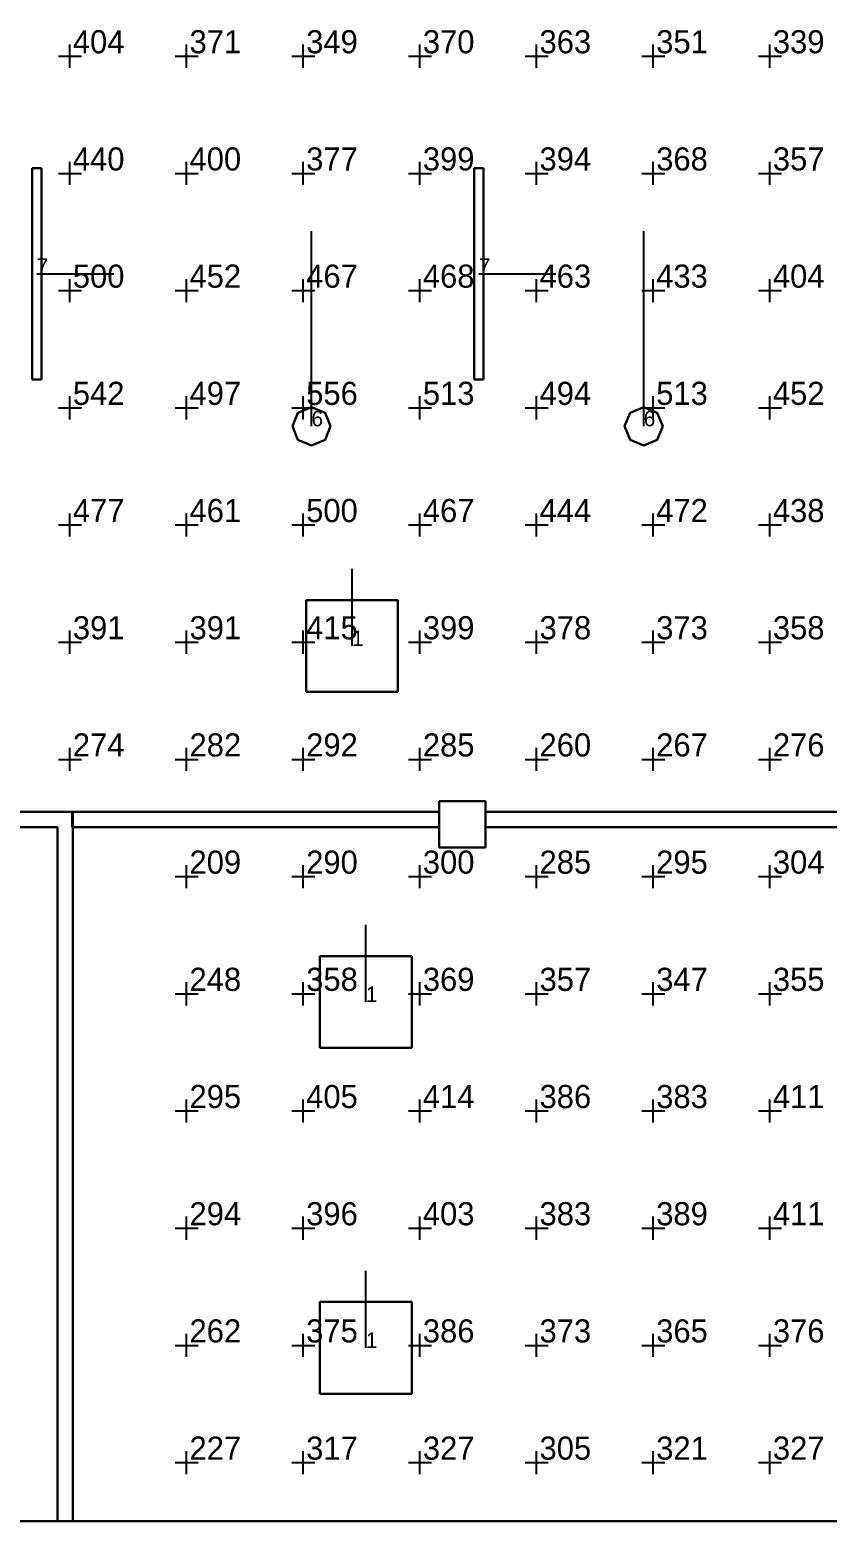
# Model space of a CAD drawing. Extents: x 0 to 48.5, y 0 to 23.7.
# Drawn here: x 9.2 to 14.37, y 0 to 9.67 of the extents above; entities that cross this region are included whole.
import ezdxf

# ---------------------------------------------------------------- set-up
doc = ezdxf.new("R2010")
doc.units = 0
doc.header["$MEASUREMENT"] = 0
for name, color, linetype in [('DLXFURN', 5, 'Continuous'), ('DLXLUM', 2, 'Continuous'), ('DLXLUMEX', 2, 'Continuous'), ('DLXSCENE', 7, 'Continuous'), ('DLXVAL', 3, 'Continuous')]:
    doc.layers.add(name, color=color, linetype=linetype)

# ---------------------------------------------------------------- blocks, each defined once
blk = doc.blocks.new('*U221')
at = {"color": 1}
blk.add_line((0, 0), (0, 0.5), dxfattribs=at)
for p, q in [((0.2975, 0.2975), (-0.2975, 0.2975)), ((-0.2975, 0.2975), (-0.2975, -0.2975)), ((-0.2975, 0.2975), (-0.2975, -0.2975)), ((-0.2975, -0.2975), (-0.2975, 0.2975)), ((-0.2975, 0.2975), (-0.2975, 0.2975)), ((0.2975, 0.2975), (-0.2975, 0.2975)), ((-0.2975, 0.2975), (-0.2975, 0.2975)), ((-0.2975, 0.2975), (0.2975, 0.2975)), ((-0.2975, -0.2975), (-0.2975, 0.2975)), ((-0.2975, 0.2975), (0.2975, 0.2975)), ((0.2975, -0.2975), (0.2975, 0.2975)), ((0.2975, 0.2975), (0.2975, 0.2975)), ((0.2975, -0.2975), (0.2975, 0.2975)), ((0.2975, 0.2975), (0.2975, 0.2975)), ((0.2975, 0.2975), (0.2975, -0.2975)), ((0.2975, 0.2975), (0.2975, -0.2975)), ((-0.2975, -0.2975), (0.2975, -0.2975)), ((-0.2975, -0.2975), (0.2975, -0.2975)), ((0.2975, -0.2975), (-0.2975, -0.2975)), ((-0.2975, -0.2975), (-0.2975, -0.2975)), ((-0.2975, -0.2975), (-0.2975, -0.2975)), ((0.2975, -0.2975), (-0.2975, -0.2975)), ((0.2975, -0.2975), (0.2975, -0.2975)), ((0.2975, -0.2975), (0.2975, -0.2975))]:
    blk.add_line(p, q)
at = {"layer": 'DLXLUMEX', "color": 7}
blk.add_text('1', height=0.1, dxfattribs=at).set_placement((0, 0))
blk = doc.blocks.new('*U222')
at = {"color": 1}
blk.add_line((0, 0), (0, 0.5), dxfattribs=at)
for p, q in [((0.2975, 0.2975), (-0.2975, 0.2975)), ((-0.2975, 0.2975), (-0.2975, -0.2975)), ((-0.2975, 0.2975), (-0.2975, -0.2975)), ((-0.2975, -0.2975), (-0.2975, 0.2975)), ((-0.2975, 0.2975), (-0.2975, 0.2975)), ((0.2975, 0.2975), (-0.2975, 0.2975)), ((-0.2975, 0.2975), (-0.2975, 0.2975)), ((-0.2975, 0.2975), (0.2975, 0.2975)), ((-0.2975, -0.2975), (-0.2975, 0.2975)), ((-0.2975, 0.2975), (0.2975, 0.2975)), ((0.2975, -0.2975), (0.2975, 0.2975)), ((0.2975, 0.2975), (0.2975, 0.2975)), ((0.2975, -0.2975), (0.2975, 0.2975)), ((0.2975, 0.2975), (0.2975, 0.2975)), ((0.2975, 0.2975), (0.2975, -0.2975)), ((0.2975, 0.2975), (0.2975, -0.2975)), ((-0.2975, -0.2975), (0.2975, -0.2975)), ((-0.2975, -0.2975), (0.2975, -0.2975)), ((0.2975, -0.2975), (-0.2975, -0.2975)), ((-0.2975, -0.2975), (-0.2975, -0.2975)), ((-0.2975, -0.2975), (-0.2975, -0.2975)), ((0.2975, -0.2975), (-0.2975, -0.2975)), ((0.2975, -0.2975), (0.2975, -0.2975)), ((0.2975, -0.2975), (0.2975, -0.2975))]:
    blk.add_line(p, q)
at = {"layer": 'DLXLUMEX', "color": 7}
blk.add_text('1', height=0.1, dxfattribs=at).set_placement((0, 0))
blk = doc.blocks.new('*U36')
for p, q in [((0.03, 0.6855), (-0.03, 0.6855)), ((-0.03, 0.6855), (-0.03, -0.6855)), ((-0.03, 0.6855), (-0.03, -0.6855)), ((-0.03, -0.6855), (-0.03, 0.6855)), ((-0.03, 0.6855), (-0.03, 0.6855)), ((0.03, 0.6855), (-0.03, 0.6855)), ((-0.03, 0.6855), (-0.03, 0.6855)), ((-0.03, 0.6855), (0.03, 0.6855)), ((-0.03, -0.6855), (-0.03, 0.6855)), ((-0.03, 0.6855), (0.03, 0.6855)), ((0.03, -0.6855), (0.03, 0.6855)), ((0.03, 0.6855), (0.03, 0.6855)), ((0.03, -0.6855), (0.03, 0.6855)), ((0.03, 0.6855), (0.03, 0.6855)), ((0.03, 0.6855), (0.03, -0.6855)), ((0.03, 0.6855), (0.03, -0.6855)), ((-0.03, -0.6855), (0.03, -0.6855)), ((-0.03, -0.6855), (-0.03, -0.6855)), ((-0.03, -0.6855), (0.03, -0.6855)), ((0.03, -0.6855), (-0.03, -0.6855)), ((-0.03, -0.6855), (-0.03, -0.6855)), ((0.03, -0.6855), (-0.03, -0.6855)), ((0.03, -0.6855), (0.03, -0.6855)), ((0.03, -0.6855), (0.03, -0.6855))]:
    blk.add_line(p, q)
at = {"color": 1}
blk.add_line((0, 0), (0.5, 0), dxfattribs=at)
at = {"layer": 'DLXLUMEX', "color": 7}
blk.add_text('7', height=0.1, dxfattribs=at).set_placement((0, 0))
blk = doc.blocks.new('*U38')
for p, q in [((0.03, 0.6855), (-0.03, 0.6855)), ((-0.03, 0.6855), (-0.03, -0.6855)), ((-0.03, 0.6855), (-0.03, -0.6855)), ((-0.03, -0.6855), (-0.03, 0.6855)), ((-0.03, 0.6855), (-0.03, 0.6855)), ((0.03, 0.6855), (-0.03, 0.6855)), ((-0.03, 0.6855), (-0.03, 0.6855)), ((-0.03, 0.6855), (0.03, 0.6855)), ((-0.03, -0.6855), (-0.03, 0.6855)), ((-0.03, 0.6855), (0.03, 0.6855)), ((0.03, -0.6855), (0.03, 0.6855)), ((0.03, 0.6855), (0.03, 0.6855)), ((0.03, -0.6855), (0.03, 0.6855)), ((0.03, 0.6855), (0.03, 0.6855)), ((0.03, 0.6855), (0.03, -0.6855)), ((0.03, 0.6855), (0.03, -0.6855)), ((-0.03, -0.6855), (0.03, -0.6855)), ((-0.03, -0.6855), (-0.03, -0.6855)), ((-0.03, -0.6855), (0.03, -0.6855)), ((0.03, -0.6855), (-0.03, -0.6855)), ((-0.03, -0.6855), (-0.03, -0.6855)), ((0.03, -0.6855), (-0.03, -0.6855)), ((0.03, -0.6855), (0.03, -0.6855)), ((0.03, -0.6855), (0.03, -0.6855))]:
    blk.add_line(p, q)
at = {"color": 1}
blk.add_line((0, 0), (0.5, 0), dxfattribs=at)
at = {"layer": 'DLXLUMEX', "color": 7}
blk.add_text('7', height=0.1, dxfattribs=at).set_placement((0, 0))
blk = doc.blocks.new('*U61')
at = {"color": 1}
blk.add_line((0, 0), (0, 0.5), dxfattribs=at)
for p, q in [((0.2975, 0.2975), (-0.2975, 0.2975)), ((-0.2975, 0.2975), (-0.2975, -0.2975)), ((-0.2975, 0.2975), (-0.2975, -0.2975)), ((-0.2975, -0.2975), (-0.2975, 0.2975)), ((-0.2975, 0.2975), (-0.2975, 0.2975)), ((0.2975, 0.2975), (-0.2975, 0.2975)), ((-0.2975, 0.2975), (-0.2975, 0.2975)), ((-0.2975, 0.2975), (0.2975, 0.2975)), ((-0.2975, -0.2975), (-0.2975, 0.2975)), ((-0.2975, 0.2975), (0.2975, 0.2975)), ((0.2975, -0.2975), (0.2975, 0.2975)), ((0.2975, 0.2975), (0.2975, 0.2975)), ((0.2975, -0.2975), (0.2975, 0.2975)), ((0.2975, 0.2975), (0.2975, 0.2975)), ((0.2975, 0.2975), (0.2975, -0.2975)), ((0.2975, 0.2975), (0.2975, -0.2975)), ((-0.2975, -0.2975), (0.2975, -0.2975)), ((-0.2975, -0.2975), (0.2975, -0.2975)), ((0.2975, -0.2975), (-0.2975, -0.2975)), ((-0.2975, -0.2975), (-0.2975, -0.2975)), ((-0.2975, -0.2975), (-0.2975, -0.2975)), ((0.2975, -0.2975), (-0.2975, -0.2975)), ((0.2975, -0.2975), (0.2975, -0.2975)), ((0.2975, -0.2975), (0.2975, -0.2975))]:
    blk.add_line(p, q)
at = {"layer": 'DLXLUMEX', "color": 7}
blk.add_text('1', height=0.1, dxfattribs=at).set_placement((0, 0))
blk = doc.blocks.new('*U82')
at = {"color": 1}
blk.add_line((0, 0), (0, 1.265), dxfattribs=at)
for p, q in [((-0.0877, 0.0877), (0, 0.124)), ((0, 0.124), (-0.0877, 0.0877)), ((0, 0.124), (-0.0877, 0.0877)), ((-0.0877, 0.0877), (0, 0.124)), ((0, 0.124), (0.0877, 0.0877)), ((0.0877, 0.0877), (0, 0.124)), ((0.0877, 0.0877), (0, 0.124)), ((0, 0.124), (0, 0.124)), ((0, 0.124), (0.0877, 0.0877)), ((0, 0.124), (0, 0.124)), ((-0.124, 0), (-0.0877, 0.0877)), ((-0.0877, 0.0877), (-0.124, 0)), ((-0.0877, 0.0877), (-0.124, 0)), ((-0.124, 0), (-0.0877, 0.0877)), ((-0.0877, -0.0877), (-0.124, 0)), ((-0.124, 0), (-0.0877, -0.0877)), ((-0.124, 0), (-0.124, 0)), ((-0.124, 0), (-0.0877, -0.0877)), ((-0.0877, -0.0877), (-0.124, 0)), ((-0.124, 0), (-0.124, 0)), ((-0.0877, 0.0877), (-0.0877, 0.0877)), ((-0.0877, 0.0877), (-0.0877, 0.0877)), ((0.0877, 0.0877), (0.124, 0)), ((0.124, 0), (0.0877, 0.0877)), ((0.0877, 0.0877), (0.0877, 0.0877)), ((0.124, 0), (0.0877, 0.0877)), ((0.0877, 0.0877), (0.0877, 0.0877)), ((0.0877, 0.0877), (0.124, 0)), ((0.124, 0), (0.0877, -0.0877)), ((0.0877, -0.0877), (0.124, 0)), ((0.0877, -0.0877), (0.124, 0)), ((0.124, 0), (0.0877, -0.0877)), ((0.124, 0), (0.124, 0)), ((0.124, 0), (0.124, 0)), ((0, -0.124), (-0.0877, -0.0877)), ((-0.0877, -0.0877), (0, -0.124)), ((-0.0877, -0.0877), (-0.0877, -0.0877)), ((-0.0877, -0.0877), (0, -0.124)), ((0, -0.124), (-0.0877, -0.0877)), ((-0.0877, -0.0877), (-0.0877, -0.0877)), ((0.0877, -0.0877), (0, -0.124)), ((0, -0.124), (0.0877, -0.0877)), ((0, -0.124), (0.0877, -0.0877)), ((0.0877, -0.0877), (0, -0.124)), ((0.0877, -0.0877), (0.0877, -0.0877)), ((0.0877, -0.0877), (0.0877, -0.0877)), ((0, -0.124), (0, -0.124)), ((0, -0.124), (0, -0.124))]:
    blk.add_line(p, q)
at = {"layer": 'DLXLUMEX', "color": 7}
blk.add_text('6', height=0.1, dxfattribs=at).set_placement((0, 0))
blk = doc.blocks.new('*U83')
at = {"color": 1}
blk.add_line((0, 0), (0, 1.265), dxfattribs=at)
for p, q in [((-0.0877, 0.0877), (0, 0.124)), ((0, 0.124), (-0.0877, 0.0877)), ((0, 0.124), (-0.0877, 0.0877)), ((-0.0877, 0.0877), (0, 0.124)), ((0, 0.124), (0.0877, 0.0877)), ((0.0877, 0.0877), (0, 0.124)), ((0.0877, 0.0877), (0, 0.124)), ((0, 0.124), (0, 0.124)), ((0, 0.124), (0.0877, 0.0877)), ((0, 0.124), (0, 0.124)), ((-0.124, 0), (-0.0877, 0.0877)), ((-0.0877, 0.0877), (-0.124, 0)), ((-0.0877, 0.0877), (-0.124, 0)), ((-0.124, 0), (-0.0877, 0.0877)), ((-0.0877, -0.0877), (-0.124, 0)), ((-0.124, 0), (-0.0877, -0.0877)), ((-0.124, 0), (-0.124, 0)), ((-0.124, 0), (-0.0877, -0.0877)), ((-0.0877, -0.0877), (-0.124, 0)), ((-0.124, 0), (-0.124, 0)), ((-0.0877, 0.0877), (-0.0877, 0.0877)), ((-0.0877, 0.0877), (-0.0877, 0.0877)), ((0.0877, 0.0877), (0.124, 0)), ((0.124, 0), (0.0877, 0.0877)), ((0.0877, 0.0877), (0.0877, 0.0877)), ((0.124, 0), (0.0877, 0.0877)), ((0.0877, 0.0877), (0.0877, 0.0877)), ((0.0877, 0.0877), (0.124, 0)), ((0.124, 0), (0.0877, -0.0877)), ((0.0877, -0.0877), (0.124, 0)), ((0.0877, -0.0877), (0.124, 0)), ((0.124, 0), (0.0877, -0.0877)), ((0.124, 0), (0.124, 0)), ((0.124, 0), (0.124, 0)), ((0, -0.124), (-0.0877, -0.0877)), ((-0.0877, -0.0877), (0, -0.124)), ((-0.0877, -0.0877), (-0.0877, -0.0877)), ((-0.0877, -0.0877), (0, -0.124)), ((0, -0.124), (-0.0877, -0.0877)), ((-0.0877, -0.0877), (-0.0877, -0.0877)), ((0.0877, -0.0877), (0, -0.124)), ((0, -0.124), (0.0877, -0.0877)), ((0, -0.124), (0.0877, -0.0877)), ((0.0877, -0.0877), (0, -0.124)), ((0.0877, -0.0877), (0.0877, -0.0877)), ((0.0877, -0.0877), (0.0877, -0.0877)), ((0, -0.124), (0, -0.124)), ((0, -0.124), (0, -0.124))]:
    blk.add_line(p, q)
at = {"layer": 'DLXLUMEX', "color": 7}
blk.add_text('6', height=0.1, dxfattribs=at).set_placement((0, 0))
blk = doc.blocks.new('*U105')
for p, q in [((0.2, 4.6), (-9.2757, 4.6)), ((-9.2757, 4.6), (-9.2757, 4.6)), ((-9.2757, 4.6), (0.2, 4.6)), ((0.2, 4.6), (0.2, 4.6)), ((0.2, 0), (0.2, 4.6)), ((0.2, 4.6), (0.2, 4.6)), ((0.2, 4.6), (0.2, 0)), ((-9.2757, 4.5), (0.1005, 4.5)), ((0.1005, 4.5), (-9.2757, 4.5)), ((-9.2757, 4.5), (-9.2757, 4.5)), ((0.1, 0), (0.1005, 4.5)), ((0.1005, 4.5), (0.1, 0)), ((0.1005, 4.5), (0.1005, 4.5)), ((0.1005, 4.5), (0.1005, 4.5)), ((0.1, 0), (0.1, 0)), ((0.2, 0), (0.2, 0))]:
    blk.add_line(p, q)
blk = doc.blocks.new('*U109')
for p, q in [((0.0913, -0.1), (0.0913, -0.2)), ((0.0913, -0.2), (0.0913, -0.1)), ((0.0913, -0.1), (0.0913, -0.1)), ((2.4694, -0.1), (0.0913, -0.1)), ((0.0913, -0.1), (0.0913, -0.1)), ((0.0913, -0.1), (2.4694, -0.1)), ((2.4694, -0.1), (2.4694, -0.1)), ((2.7694, -0.1), (7.7015, -0.1)), ((7.7015, -0.1), (2.7694, -0.1)), ((2.7694, -0.1), (2.7694, -0.1)), ((7.7015, -0.2), (7.7015, -0.1)), ((7.7015, -0.1), (7.7015, -0.1)), ((7.7015, -0.1), (7.7015, -0.2)), ((7.7015, -0.1), (7.7015, -0.1)), ((0.0913, -0.2), (0.0913, -0.2)), ((2.4694, -0.2), (0.0913, -0.2)), ((0.0913, -0.2), (0.0913, -0.2)), ((0.0913, -0.2), (2.4694, -0.2)), ((2.4694, -0.2), (2.4694, -0.2)), ((2.7694, -0.2), (2.7694, -0.2)), ((2.7694, -0.2), (7.7015, -0.2)), ((7.7015, -0.2), (2.7694, -0.2)), ((7.7015, -0.2), (7.7015, -0.2)), ((7.7015, -0.2), (7.7015, -0.2))]:
    blk.add_line(p, q)
blk = doc.blocks.new('*U146')
for p, q in [((12.0667, 0), (0, 0)), ((0, 0), (12.0667, 0)), ((12.0667, 0), (12.0667, 0)), ((23.9533, 0), (12.0667, 0)), ((12.0667, 0), (12.0667, 0)), ((12.0667, 0), (23.9533, 0))]:
    blk.add_line(p, q)
blk = doc.blocks.new('*U147')
for p, q in [((12.15, 4.6691), (11.85, 4.6691)), ((11.85, 4.6691), (11.85, 4.3691)), ((12.15, 4.3691), (12.15, 4.6691)), ((11.85, 4.3691), (12.15, 4.3691)), ((12.0667, 0), (0, 0)), ((23.9533, 0), (12.0667, 0))]:
    blk.add_line(p, q)
blk = doc.blocks.new('*U148')
for p, q in [((11.85, 4.6691), (12.15, 4.6691)), ((11.85, 4.3691), (11.85, 4.6691)), ((12.15, 4.6691), (12.15, 4.3691)), ((12.15, 4.3691), (11.85, 4.3691)), ((0, 0), (12.0667, 0)), ((12.0667, 0), (23.9533, 0))]:
    blk.add_line(p, q)
blk = doc.blocks.new('*U151')
for p, q in [((-0.15, -0.15), (-0.15, 0.15)), ((-0.15, 0.15), (-0.15, 0.15)), ((-0.15, 0.15), (-0.15, -0.15)), ((-0.15, 0.15), (0.15, 0.15)), ((0.15, 0.15), (-0.15, 0.15)), ((-0.15, 0.15), (-0.15, 0.15)), ((0.15, 0.15), (0.15, 0.15)), ((0.15, 0.15), (0.15, -0.15)), ((0.15, -0.15), (0.15, 0.15)), ((0.15, 0.15), (0.15, 0.15)), ((-0.15, -0.15), (-0.15, -0.15)), ((-0.15, -0.15), (-0.15, -0.15)), ((-0.15, -0.15), (0.15, -0.15)), ((0.15, -0.15), (-0.15, -0.15)), ((0.15, -0.15), (0.15, -0.15)), ((0.15, -0.15), (0.15, -0.15))]:
    blk.add_line(p, q)
blk = doc.blocks.new('*U159')
for p, q in [((15.5781, 0), (11.5781, 0)), ((11.5781, 0), (11.5781, 0)), ((11.5781, 0), (15.5781, 0))]:
    blk.add_line(p, q)
blk = doc.blocks.new('*U162')
for p, q in [((9.4565, 9.425, 0.7), (9.4565, 9.575, 0.7)), ((10.213, 9.425, 0.7), (10.213, 9.575, 0.7)), ((10.9696, 9.425, 0.7), (10.9696, 9.575, 0.7)), ((11.7261, 9.425, 0.7), (11.7261, 9.575, 0.7)), ((12.4826, 9.425, 0.7), (12.4826, 9.575, 0.7)), ((13.2391, 9.425, 0.7), (13.2391, 9.575, 0.7)), ((13.9957, 9.425, 0.7), (13.9957, 9.575, 0.7)), ((9.3815, 9.5, 0.7), (9.5315, 9.5, 0.7)), ((10.138, 9.5, 0.7), (10.288, 9.5, 0.7)), ((10.8946, 9.5, 0.7), (11.0446, 9.5, 0.7)), ((11.6511, 9.5, 0.7), (11.8011, 9.5, 0.7)), ((12.4076, 9.5, 0.7), (12.5576, 9.5, 0.7)), ((13.1641, 9.5, 0.7), (13.3141, 9.5, 0.7)), ((13.9207, 9.5, 0.7), (14.0707, 9.5, 0.7)), ((9.4565, 8.665, 0.7), (9.4565, 8.815, 0.7)), ((10.213, 8.665, 0.7), (10.213, 8.815, 0.7)), ((10.9696, 8.665, 0.7), (10.9696, 8.815, 0.7)), ((11.7261, 8.665, 0.7), (11.7261, 8.815, 0.7)), ((12.4826, 8.665, 0.7), (12.4826, 8.815, 0.7)), ((13.2391, 8.665, 0.7), (13.2391, 8.815, 0.7)), ((13.9957, 8.665, 0.7), (13.9957, 8.815, 0.7)), ((9.3815, 8.74, 0.7), (9.5315, 8.74, 0.7)), ((10.138, 8.74, 0.7), (10.288, 8.74, 0.7)), ((10.8946, 8.74, 0.7), (11.0446, 8.74, 0.7)), ((11.6511, 8.74, 0.7), (11.8011, 8.74, 0.7)), ((12.4076, 8.74, 0.7), (12.5576, 8.74, 0.7)), ((13.1641, 8.74, 0.7), (13.3141, 8.74, 0.7)), ((13.9207, 8.74, 0.7), (14.0707, 8.74, 0.7)), ((9.4565, 7.905, 0.7), (9.4565, 8.055, 0.7)), ((10.213, 7.905, 0.7), (10.213, 8.055, 0.7)), ((10.9696, 7.905, 0.7), (10.9696, 8.055, 0.7)), ((11.7261, 7.905, 0.7), (11.7261, 8.055, 0.7)), ((12.4826, 7.905, 0.7), (12.4826, 8.055, 0.7)), ((13.2391, 7.905, 0.7), (13.2391, 8.055, 0.7)), ((13.9957, 7.905, 0.7), (13.9957, 8.055, 0.7)), ((9.3815, 7.98, 0.7), (9.5315, 7.98, 0.7)), ((10.138, 7.98, 0.7), (10.288, 7.98, 0.7)), ((10.8946, 7.98, 0.7), (11.0446, 7.98, 0.7)), ((11.6511, 7.98, 0.7), (11.8011, 7.98, 0.7)), ((12.4076, 7.98, 0.7), (12.5576, 7.98, 0.7)), ((13.1641, 7.98, 0.7), (13.3141, 7.98, 0.7)), ((13.9207, 7.98, 0.7), (14.0707, 7.98, 0.7)), ((9.4565, 7.145, 0.7), (9.4565, 7.295, 0.7)), ((10.213, 7.145, 0.7), (10.213, 7.295, 0.7)), ((10.9696, 7.145, 0.7), (10.9696, 7.295, 0.7)), ((11.7261, 7.145, 0.7), (11.7261, 7.295, 0.7)), ((12.4826, 7.145, 0.7), (12.4826, 7.295, 0.7)), ((13.2391, 7.145, 0.7), (13.2391, 7.295, 0.7)), ((13.9957, 7.145, 0.7), (13.9957, 7.295, 0.7)), ((9.3815, 7.22, 0.7), (9.5315, 7.22, 0.7)), ((10.138, 7.22, 0.7), (10.288, 7.22, 0.7)), ((10.8946, 7.22, 0.7), (11.0446, 7.22, 0.7)), ((11.6511, 7.22, 0.7), (11.8011, 7.22, 0.7)), ((12.4076, 7.22, 0.7), (12.5576, 7.22, 0.7)), ((13.1641, 7.22, 0.7), (13.3141, 7.22, 0.7)), ((13.9207, 7.22, 0.7), (14.0707, 7.22, 0.7)), ((9.4565, 6.385, 0.7), (9.4565, 6.535, 0.7)), ((10.213, 6.385, 0.7), (10.213, 6.535, 0.7)), ((10.9696, 6.385, 0.7), (10.9696, 6.535, 0.7)), ((11.7261, 6.385, 0.7), (11.7261, 6.535, 0.7)), ((12.4826, 6.385, 0.7), (12.4826, 6.535, 0.7)), ((13.2391, 6.385, 0.7), (13.2391, 6.535, 0.7)), ((13.9957, 6.385, 0.7), (13.9957, 6.535, 0.7)), ((9.3815, 6.46, 0.7), (9.5315, 6.46, 0.7)), ((10.138, 6.46, 0.7), (10.288, 6.46, 0.7)), ((10.8946, 6.46, 0.7), (11.0446, 6.46, 0.7)), ((11.6511, 6.46, 0.7), (11.8011, 6.46, 0.7)), ((12.4076, 6.46, 0.7), (12.5576, 6.46, 0.7)), ((13.1641, 6.46, 0.7), (13.3141, 6.46, 0.7)), ((13.9207, 6.46, 0.7), (14.0707, 6.46, 0.7)), ((9.4565, 5.625, 0.7), (9.4565, 5.775, 0.7)), ((10.213, 5.625, 0.7), (10.213, 5.775, 0.7)), ((10.9696, 5.625, 0.7), (10.9696, 5.775, 0.7)), ((11.7261, 5.625, 0.7), (11.7261, 5.775, 0.7)), ((12.4826, 5.625, 0.7), (12.4826, 5.775, 0.7)), ((13.2391, 5.625, 0.7), (13.2391, 5.775, 0.7)), ((13.9957, 5.625, 0.7), (13.9957, 5.775, 0.7)), ((9.3815, 5.7, 0.7), (9.5315, 5.7, 0.7)), ((10.138, 5.7, 0.7), (10.288, 5.7, 0.7)), ((10.8946, 5.7, 0.7), (11.0446, 5.7, 0.7)), ((11.6511, 5.7, 0.7), (11.8011, 5.7, 0.7)), ((12.4076, 5.7, 0.7), (12.5576, 5.7, 0.7)), ((13.1641, 5.7, 0.7), (13.3141, 5.7, 0.7)), ((13.9207, 5.7, 0.7), (14.0707, 5.7, 0.7)), ((9.3815, 4.94, 0.7), (9.5315, 4.94, 0.7)), ((9.4565, 4.865, 0.7), (9.4565, 5.015, 0.7)), ((10.138, 4.94, 0.7), (10.288, 4.94, 0.7)), ((10.213, 4.865, 0.7), (10.213, 5.015, 0.7)), ((10.8946, 4.94, 0.7), (11.0446, 4.94, 0.7)), ((10.9696, 4.865, 0.7), (10.9696, 5.015, 0.7)), ((11.6511, 4.94, 0.7), (11.8011, 4.94, 0.7)), ((11.7261, 4.865, 0.7), (11.7261, 5.015, 0.7)), ((12.4076, 4.94, 0.7), (12.5576, 4.94, 0.7)), ((12.4826, 4.865, 0.7), (12.4826, 5.015, 0.7)), ((13.1641, 4.94, 0.7), (13.3141, 4.94, 0.7)), ((13.2391, 4.865, 0.7), (13.2391, 5.015, 0.7)), ((13.9207, 4.94, 0.7), (14.0707, 4.94, 0.7)), ((13.9957, 4.865, 0.7), (13.9957, 5.015, 0.7)), ((10.138, 4.18, 0.7), (10.288, 4.18, 0.7)), ((10.213, 4.105, 0.7), (10.213, 4.255, 0.7)), ((10.8946, 4.18, 0.7), (11.0446, 4.18, 0.7)), ((10.9696, 4.105, 0.7), (10.9696, 4.255, 0.7)), ((11.6511, 4.18, 0.7), (11.8011, 4.18, 0.7)), ((11.7261, 4.105, 0.7), (11.7261, 4.255, 0.7)), ((12.4076, 4.18, 0.7), (12.5576, 4.18, 0.7)), ((12.4826, 4.105, 0.7), (12.4826, 4.255, 0.7)), ((13.1641, 4.18, 0.7), (13.3141, 4.18, 0.7)), ((13.2391, 4.105, 0.7), (13.2391, 4.255, 0.7)), ((13.9207, 4.18, 0.7), (14.0707, 4.18, 0.7)), ((13.9957, 4.105, 0.7), (13.9957, 4.255, 0.7)), ((10.213, 3.345, 0.7), (10.213, 3.495, 0.7)), ((10.9696, 3.345, 0.7), (10.9696, 3.495, 0.7)), ((11.7261, 3.345, 0.7), (11.7261, 3.495, 0.7)), ((12.4826, 3.345, 0.7), (12.4826, 3.495, 0.7)), ((13.2391, 3.345, 0.7), (13.2391, 3.495, 0.7)), ((13.9957, 3.345, 0.7), (13.9957, 3.495, 0.7)), ((10.138, 3.42, 0.7), (10.288, 3.42, 0.7)), ((10.8946, 3.42, 0.7), (11.0446, 3.42, 0.7)), ((11.6511, 3.42, 0.7), (11.8011, 3.42, 0.7)), ((12.4076, 3.42, 0.7), (12.5576, 3.42, 0.7)), ((13.1641, 3.42, 0.7), (13.3141, 3.42, 0.7)), ((13.9207, 3.42, 0.7), (14.0707, 3.42, 0.7)), ((10.213, 2.585, 0.7), (10.213, 2.735, 0.7)), ((10.9696, 2.585, 0.7), (10.9696, 2.735, 0.7)), ((11.7261, 2.585, 0.7), (11.7261, 2.735, 0.7)), ((12.4826, 2.585, 0.7), (12.4826, 2.735, 0.7)), ((13.2391, 2.585, 0.7), (13.2391, 2.735, 0.7)), ((13.9957, 2.585, 0.7), (13.9957, 2.735, 0.7)), ((10.138, 2.66, 0.7), (10.288, 2.66, 0.7)), ((10.8946, 2.66, 0.7), (11.0446, 2.66, 0.7)), ((11.6511, 2.66, 0.7), (11.8011, 2.66, 0.7)), ((12.4076, 2.66, 0.7), (12.5576, 2.66, 0.7)), ((13.1641, 2.66, 0.7), (13.3141, 2.66, 0.7)), ((13.9207, 2.66, 0.7), (14.0707, 2.66, 0.7)), ((10.213, 1.825, 0.7), (10.213, 1.975, 0.7)), ((10.9696, 1.825, 0.7), (10.9696, 1.975, 0.7)), ((11.7261, 1.825, 0.7), (11.7261, 1.975, 0.7)), ((12.4826, 1.825, 0.7), (12.4826, 1.975, 0.7)), ((13.2391, 1.825, 0.7), (13.2391, 1.975, 0.7)), ((13.9957, 1.825, 0.7), (13.9957, 1.975, 0.7)), ((10.138, 1.9, 0.7), (10.288, 1.9, 0.7)), ((10.8946, 1.9, 0.7), (11.0446, 1.9, 0.7)), ((11.6511, 1.9, 0.7), (11.8011, 1.9, 0.7)), ((12.4076, 1.9, 0.7), (12.5576, 1.9, 0.7)), ((13.1641, 1.9, 0.7), (13.3141, 1.9, 0.7)), ((13.9207, 1.9, 0.7), (14.0707, 1.9, 0.7)), ((10.213, 1.065, 0.7), (10.213, 1.215, 0.7)), ((10.9696, 1.065, 0.7), (10.9696, 1.215, 0.7)), ((11.7261, 1.065, 0.7), (11.7261, 1.215, 0.7)), ((12.4826, 1.065, 0.7), (12.4826, 1.215, 0.7)), ((13.2391, 1.065, 0.7), (13.2391, 1.215, 0.7)), ((13.9957, 1.065, 0.7), (13.9957, 1.215, 0.7)), ((10.138, 1.14, 0.7), (10.288, 1.14, 0.7)), ((10.8946, 1.14, 0.7), (11.0446, 1.14, 0.7)), ((11.6511, 1.14, 0.7), (11.8011, 1.14, 0.7)), ((12.4076, 1.14, 0.7), (12.5576, 1.14, 0.7)), ((13.1641, 1.14, 0.7), (13.3141, 1.14, 0.7)), ((13.9207, 1.14, 0.7), (14.0707, 1.14, 0.7)), ((10.213, 0.305, 0.7), (10.213, 0.455, 0.7)), ((10.9696, 0.305, 0.7), (10.9696, 0.455, 0.7)), ((11.7261, 0.305, 0.7), (11.7261, 0.455, 0.7)), ((12.4826, 0.305, 0.7), (12.4826, 0.455, 0.7)), ((13.2391, 0.305, 0.7), (13.2391, 0.455, 0.7)), ((13.9957, 0.305, 0.7), (13.9957, 0.455, 0.7)), ((10.138, 0.38, 0.7), (10.288, 0.38, 0.7)), ((10.8946, 0.38, 0.7), (11.0446, 0.38, 0.7)), ((11.6511, 0.38, 0.7), (11.8011, 0.38, 0.7)), ((12.4076, 0.38, 0.7), (12.5576, 0.38, 0.7)), ((13.1641, 0.38, 0.7), (13.3141, 0.38, 0.7)), ((13.9207, 0.38, 0.7), (14.0707, 0.38, 0.7))]:
    blk.add_line(p, q)
at = {"layer": 'DLXVAL'}
for s, p in [('404', (9.4753, 9.5187, 0.7)), ('371', (10.2318, 9.5187, 0.7)), ('349', (10.9883, 9.5187, 0.7)), ('370', (11.7448, 9.5187, 0.7)), ('363', (12.5014, 9.5187, 0.7)), ('351', (13.2579, 9.5187, 0.7)), ('339', (14.0144, 9.5187, 0.7)), ('440', (9.4753, 8.7587, 0.7)), ('400', (10.2318, 8.7587, 0.7)), ('377', (10.9883, 8.7587, 0.7)), ('399', (11.7448, 8.7587, 0.7)), ('394', (12.5014, 8.7587, 0.7)), ('368', (13.2579, 8.7587, 0.7)), ('357', (14.0144, 8.7587, 0.7)), ('500', (9.4753, 7.9987, 0.7)), ('452', (10.2318, 7.9987, 0.7)), ('467', (10.9883, 7.9987, 0.7)), ('468', (11.7448, 7.9987, 0.7)), ('463', (12.5014, 7.9987, 0.7)), ('433', (13.2579, 7.9987, 0.7)), ('404', (14.0144, 7.9987, 0.7)), ('542', (9.4753, 7.2387, 0.7)), ('497', (10.2318, 7.2387, 0.7)), ('556', (10.9883, 7.2387, 0.7)), ('513', (11.7448, 7.2387, 0.7)), ('494', (12.5014, 7.2387, 0.7)), ('513', (13.2579, 7.2387, 0.7)), ('452', (14.0144, 7.2387, 0.7)), ('477', (9.4753, 6.4787, 0.7)), ('461', (10.2318, 6.4787, 0.7)), ('500', (10.9883, 6.4787, 0.7)), ('467', (11.7448, 6.4787, 0.7)), ('444', (12.5014, 6.4787, 0.7)), ('472', (13.2579, 6.4787, 0.7)), ('438', (14.0144, 6.4787, 0.7)), ('391', (9.4753, 5.7187, 0.7)), ('391', (10.2318, 5.7187, 0.7)), ('415', (10.9883, 5.7187, 0.7)), ('399', (11.7448, 5.7187, 0.7)), ('378', (12.5014, 5.7187, 0.7)), ('373', (13.2579, 5.7187, 0.7)), ('358', (14.0144, 5.7187, 0.7)), ('274', (9.4753, 4.9587, 0.7)), ('282', (10.2318, 4.9587, 0.7)), ('292', (10.9883, 4.9587, 0.7)), ('285', (11.7448, 4.9587, 0.7)), ('260', (12.5014, 4.9587, 0.7)), ('267', (13.2579, 4.9587, 0.7)), ('276', (14.0144, 4.9587, 0.7)), ('209', (10.2318, 4.1987, 0.7)), ('290', (10.9883, 4.1987, 0.7)), ('300', (11.7448, 4.1987, 0.7)), ('285', (12.5014, 4.1987, 0.7)), ('295', (13.2579, 4.1987, 0.7)), ('304', (14.0144, 4.1987, 0.7)), ('248', (10.2318, 3.4387, 0.7)), ('358', (10.9883, 3.4387, 0.7)), ('369', (11.7448, 3.4387, 0.7)), ('357', (12.5014, 3.4387, 0.7)), ('347', (13.2579, 3.4387, 0.7)), ('355', (14.0144, 3.4387, 0.7)), ('295', (10.2318, 2.6787, 0.7)), ('405', (10.9883, 2.6787, 0.7)), ('414', (11.7448, 2.6787, 0.7)), ('386', (12.5014, 2.6787, 0.7)), ('383', (13.2579, 2.6787, 0.7)), ('411', (14.0144, 2.6787, 0.7)), ('294', (10.2318, 1.9187, 0.7)), ('396', (10.9883, 1.9187, 0.7)), ('403', (11.7448, 1.9187, 0.7)), ('383', (12.5014, 1.9187, 0.7)), ('389', (13.2579, 1.9187, 0.7)), ('411', (14.0144, 1.9187, 0.7)), ('262', (10.2318, 1.1587, 0.7)), ('375', (10.9883, 1.1587, 0.7)), ('386', (11.7448, 1.1587, 0.7)), ('373', (12.5014, 1.1587, 0.7)), ('365', (13.2579, 1.1587, 0.7)), ('376', (14.0144, 1.1587, 0.7)), ('227', (10.2318, 0.3987, 0.7)), ('317', (10.9883, 0.3987, 0.7)), ('327', (11.7448, 0.3987, 0.7)), ('305', (12.5014, 0.3987, 0.7)), ('321', (13.2579, 0.3987, 0.7)), ('327', (14.0144, 0.3987, 0.7))]:
    blk.add_text(s, height=0.15, dxfattribs=at).set_placement(p)

msp = doc.modelspace()

# ---------------------------------------------------------------- block references
at = {"layer": 'DLXFURN'}
for name, p in [('*U105', (9.2757, 0)), ('*U109', (9.3806, 4.7))]:
    msp.add_blockref(name, p, dxfattribs=at)
at = {"layer": 'DLXLUM'}
for name, p in [('*U36', (9.241, 8.0886)), ('*U38', (12.1077, 8.0886)), ('*U82', (11.0229, 7.1)), ('*U83', (13.1771, 7.1)), ('*U61', (11.2857, 5.6753)), ('*U222', (11.3753, 3.3674)), ('*U221', (11.3753, 1.1239))]:
    msp.add_blockref(name, p, dxfattribs=at)
at = {"layer": 'DLXSCENE'}
for name, p in [('*U146', (0, 0)), ('*U147', (0, 0)), ('*U148', (0, 0)), ('*U159', (0, 0)), ('*U151', (12, 4.5191))]:
    msp.add_blockref(name, p, dxfattribs=at)
at = {"layer": 'DLXVAL'}
msp.add_blockref('*U162', (0, 0), dxfattribs=at)

doc.saveas('drawing.dxf')
